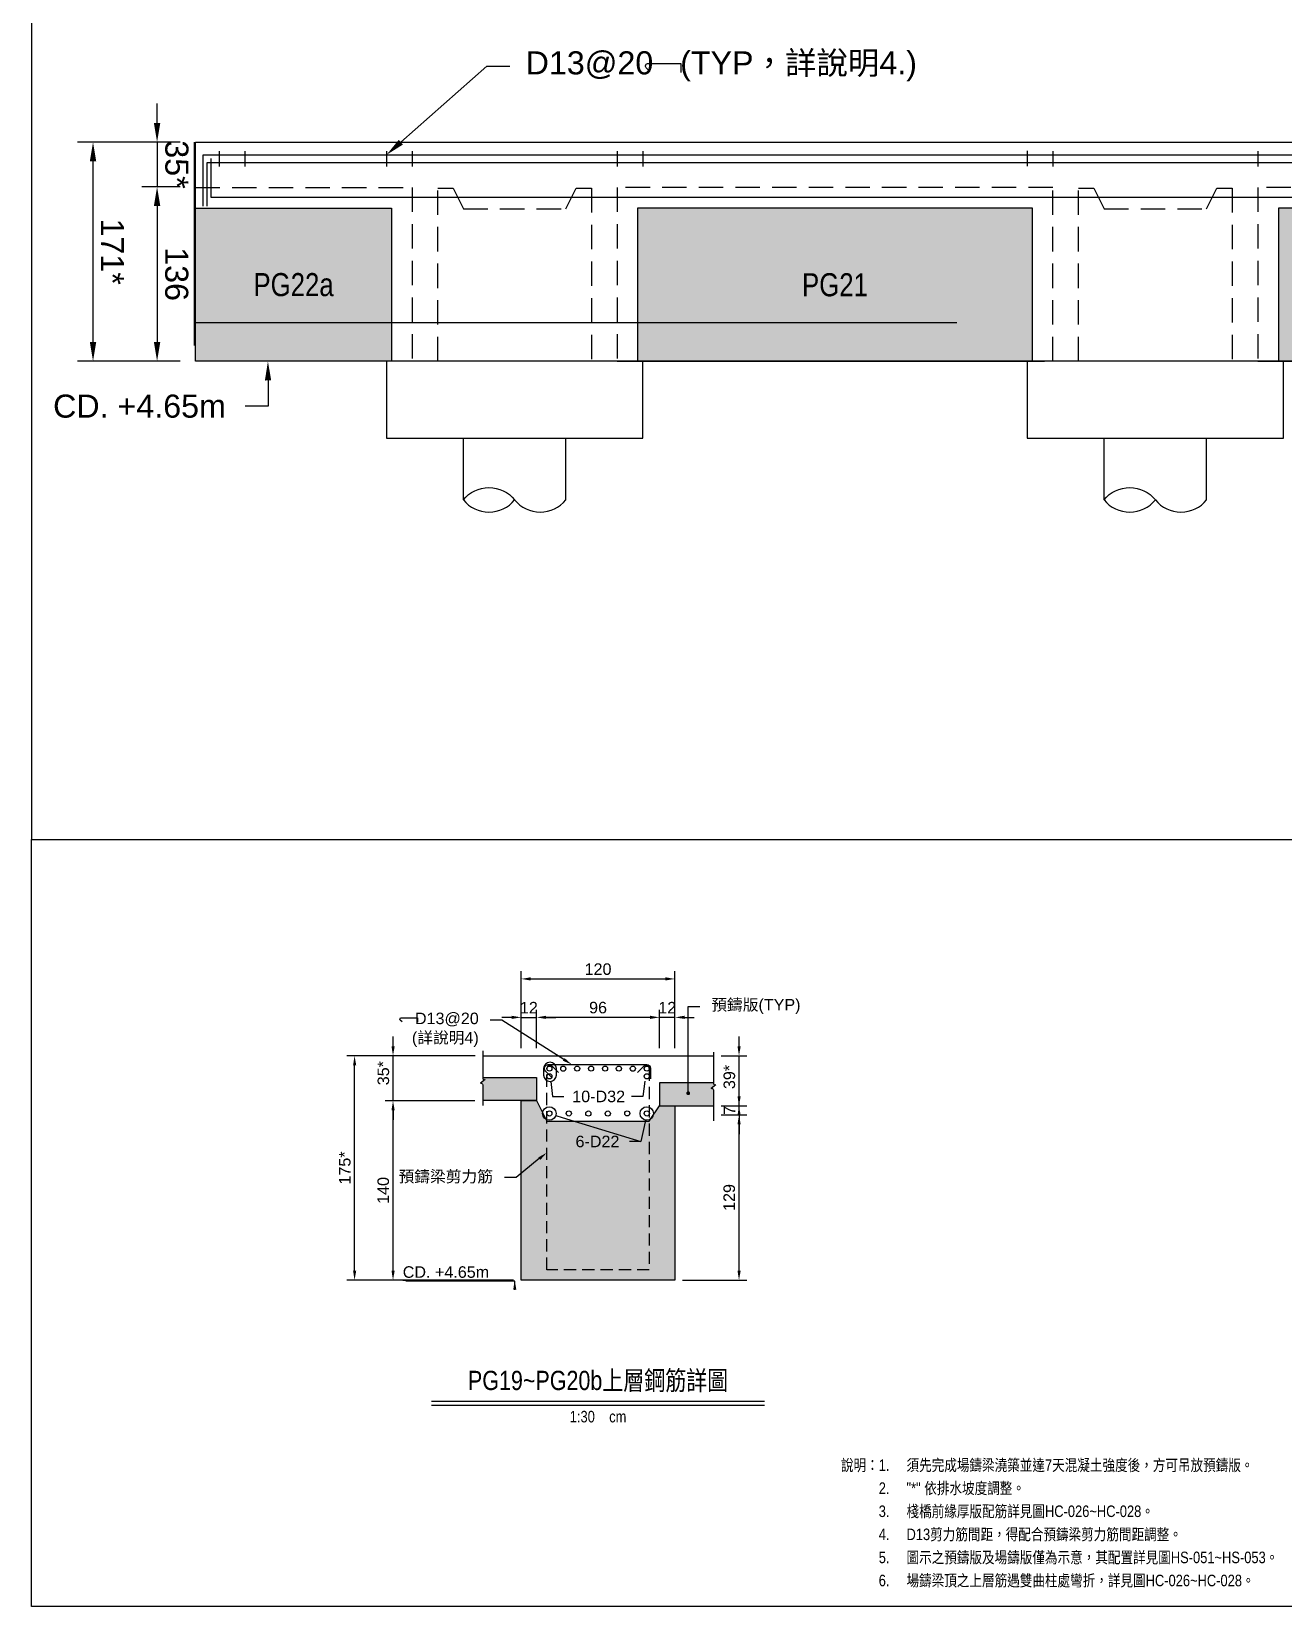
# Model space of a CAD drawing. Header units: millimetres. Extents: x 4668 to 40173, y -3560 to 14620.
# Drawn here: x 4694 to 5671, y 194 to 1422 of the extents above; entities that cross this region are included whole.
import ezdxf
from ezdxf import colors
from ezdxf.entities.mleader import LeaderData, LeaderLine
from ezdxf.enums import TextEntityAlignment as Align
from ezdxf.math import Vec2, Vec3

# ---------------------------------------------------------------- set-up
doc = ezdxf.new("R2010")
doc.units = ezdxf.units.MM
for name, pattern in [('CENTER', [50.8, 31.75, -6.35, 6.35, -6.35]), ('HIDDEN', [9.525, 6.35, -3.175]), ('HIDDEN2', [4.7625, 3.175, -1.5875])]:
    doc.linetypes.add(name, pattern=pattern)
doc.layers.get('0').transparency = 0.5
doc.layers.add('HB_0', color=7, linetype='Continuous', transparency=0.5)
doc.layers.add('HB_HATCH', color=253, linetype='Continuous', transparency=0.5)
for name, color, linetype in [('HB_DIM', 1, 'Continuous'), ('HB_TXT_CTEXT', 2, 'Continuous'), ('鋼筋', 3, 'Continuous')]:
    doc.layers.add(name, color=color, linetype=linetype)
doc.styles.get("Standard").update_dxf_attribs({"font": 'arial.ttf'})
doc.dimstyles.new('30', dxfattribs={"dimscale": 3, "dimtxt": 3, "dimasz": 2.5, "dimexe": 2, "dimexo": 2, "dimgap": 1, "dimtad": 1, "dimdsep": 46, "dimtxsty": 'Standard', "dimcen": 0, "dimclrd": 1, "dimclre": 1, "dimclrt": 2, "dimadec": 0, "dimazin": 0, "dimtfac": 1, "dimtix": 1, "dimtmove": 2, "dimatfit": 3, "dimfxl": 1, "dimtolj": 1, "dimtzin": 0, "dimarcsym": 0})
doc.dimstyles.new('60', dxfattribs={"dimscale": 6, "dimtxt": 3, "dimasz": 2.5, "dimexe": 2, "dimexo": 2, "dimgap": 1, "dimtad": 1, "dimdec": 0, "dimdsep": 46, "dimtxsty": 'Standard', "dimcen": 0, "dimclrd": 1, "dimclre": 1, "dimclrt": 2, "dimadec": 0, "dimazin": 0, "dimtfac": 1, "dimtdec": 0, "dimtix": 1, "dimtmove": 2, "dimatfit": 3, "dimfxl": 1, "dimtolj": 1, "dimtzin": 0, "dimarcsym": 0})

# ---------------------------------------------------------------- blocks, each defined once
blk = doc.blocks.new('預鑄樁帽2x2')
at = {"layer": 'HB_0'}
blk.add_lwpolyline([(-100, 0), (100, 0), (100, 60), (-100, 60)], close=True, dxfattribs=at)
blk = doc.blocks.new('預鑄樁帽&樁800直')
at = {"layer": 'HB_0', "linetype": 'Continuous'}
for p, q in [((-40, -108.1), (-40, -60)), ((40, -108.1), (40, -60))]:
    blk.add_line(p, q, dxfattribs=at)
for points in [[(-40, -108.1, -0.48), (0, -108.1, 0.48), (40, -108.1, 0.48)], [(-40, -108.1, 0.48), (0, -108.1, 0.48)]]:
    blk.add_lwpolyline(points, format="xyb", dxfattribs=at)
at = {"layer": 'HB_0'}
blk.add_blockref('預鑄樁帽2x2', (0, -60), dxfattribs=at)
blk = doc.blocks.new('*D33')
at = {"layer": 'Defpoints', "color": 0}
for p in [(4742.4, 1336.2), (4822.4, 1336.2), (4822.4, 1165.2)]:
    blk.add_point(p, dxfattribs=at)
at = {"layer": 'HB_DIM', "color": 1, "lineweight": -2}
for p, q in [((4810.4, 1336.2), (4730.4, 1336.2)), ((4742.4, 1180.2), (4742.4, 1321.2)), ((4810.4, 1165.2), (4730.4, 1165.2))]:
    blk.add_line(p, q, dxfattribs=at)
at = {"layer": 'HB_DIM', "color": 1}
for points in [[(4744.9, 1321.2), (4739.9, 1321.2), (4742.4, 1336.2)], [(4739.9, 1180.2), (4744.9, 1180.2), (4742.4, 1165.2)]]:
    blk.add_solid(points, dxfattribs=at)
at = {"layer": 'HB_DIM', "color": 2, "insert": (4757.5, 1250.7), "char_height": 18, "attachment_point": 5, "rotation": 270}
blk.add_mtext('\\A1;171*', dxfattribs=at)
blk = doc.blocks.new('*D34')
at = {"layer": 'Defpoints', "color": 0}
for p in [(4822.4, 1336.2), (4792.4, 1301.2), (4822.4, 1301.2)]:
    blk.add_point(p, dxfattribs=at)
at = {"layer": 'HB_DIM', "color": 1, "lineweight": -2}
for p, q in [((4792.4, 1351.2), (4792.4, 1366.2)), ((4810.4, 1336.2), (4780.4, 1336.2)), ((4792.4, 1336.2), (4792.4, 1301.2)), ((4810.4, 1301.2), (4780.4, 1301.2)), ((4792.4, 1286.2), (4792.4, 1271.2))]:
    blk.add_line(p, q, dxfattribs=at)
at = {"layer": 'HB_DIM', "color": 1}
for points in [[(4789.9, 1351.2), (4794.9, 1351.2), (4792.4, 1336.2)], [(4794.9, 1286.2), (4789.9, 1286.2), (4792.4, 1301.2)]]:
    blk.add_solid(points, dxfattribs=at)
at = {"layer": 'HB_DIM', "color": 2, "insert": (4807.7, 1318.7), "char_height": 18, "attachment_point": 5, "rotation": 270}
blk.add_mtext('\\A1;35*', dxfattribs=at)
blk = doc.blocks.new('*D35')
at = {"layer": 'Defpoints', "color": 0}
for p in [(4822.4, 1301.2), (4792.4, 1165.2), (4822.4, 1165.2)]:
    blk.add_point(p, dxfattribs=at)
at = {"layer": 'HB_DIM', "color": 1, "lineweight": -2}
for p, q in [((4810.4, 1301.2), (4780.4, 1301.2)), ((4792.4, 1286.2), (4792.4, 1180.2)), ((4810.4, 1165.2), (4780.4, 1165.2))]:
    blk.add_line(p, q, dxfattribs=at)
at = {"layer": 'HB_DIM', "color": 1}
for points in [[(4794.9, 1286.2), (4789.9, 1286.2), (4792.4, 1301.2)], [(4789.9, 1180.2), (4794.9, 1180.2), (4792.4, 1165.2)]]:
    blk.add_solid(points, dxfattribs=at)
at = {"layer": 'HB_DIM', "color": 2, "insert": (4807.6, 1233.2), "char_height": 18, "attachment_point": 5, "rotation": 270}
blk.add_mtext('\\A1;136', dxfattribs=at)
blk = doc.blocks.new('PG22a側')
h = blk.add_hatch(color=253)
h.dxf.hatch_style = 1
h.paths.add_polyline_path([(153, 119.5), (0, 119.5), (0, 0), (153, 0)])
at = {"layer": 'HB_0', "color": 7, "ltscale": 3}
blk.add_line((153, 119.5), (153, 0), dxfattribs=at)
at = {"layer": 'HB_0', "color": 1, "linetype": 'HIDDEN', "ltscale": 3}
blk.add_lwpolyline([(0, 0), (0, 135.5), (169, 135.5), (169, 0)], close=True, dxfattribs=at)
at = {"layer": 'HB_TXT_CTEXT', "linetype": 'Continuous', "width": 0.8}
blk.add_text('PG22a', height=18, dxfattribs=at).set_placement((76.5, 59.8), align=Align.MIDDLE)
blk = doc.blocks.new('PB10')
at = {"layer": 'HB_0', "color": 1, "linetype": 'HIDDEN', "ltscale": 3}
blk.add_lwpolyline([(0, 135), (12, 135), (20, 119), (100, 119), (108, 135), (120, 135), (120, 0), (0, 0)], close=True, dxfattribs=at)
blk = doc.blocks.new('PG21側')
h = blk.add_hatch(color=253)
h.dxf.hatch_style = 1
h.paths.add_polyline_path([(334, 119.5), (26, 119.5), (26, 0), (334, 0)])
at = {"layer": 'HB_0', "color": 1, "linetype": 'HIDDEN', "ltscale": 3}
blk.add_lwpolyline([(350, 0), (350, 135.5), (10, 135.5), (10, 0)], close=True, dxfattribs=at)
at = {"layer": 'HB_0', "color": 7, "ltscale": 3}
blk.add_lwpolyline([(26, 0), (334, 0), (334, 119.5), (26, 119.5)], close=True, dxfattribs=at)
at = {"layer": 'HB_TXT_CTEXT', "linetype": 'Continuous', "width": 0.8}
blk.add_text('PG21', height=18, dxfattribs=at).set_placement((180, 59.7), align=Align.MIDDLE)
blk = doc.blocks.new('*D57')
at = {"layer": 'Defpoints', "color": 0}
for p in [(5088.5, 653.3), (5088.5, 623.3), (5184.5, 623.3)]:
    blk.add_point(p, dxfattribs=at)
at = {"layer": 'HB_DIM', "color": 1, "linetype": 'Continuous', "lineweight": -2}
for p, q in [((5088.5, 629.3), (5088.5, 659.3)), ((5177, 653.3), (5096, 653.3)), ((5184.5, 629.3), (5184.5, 659.3))]:
    blk.add_line(p, q, dxfattribs=at)
at = {"layer": 'HB_DIM', "color": 1}
for points in [[(5096, 654.6), (5096, 652.1), (5088.5, 653.3)], [(5177, 652.1), (5177, 654.6), (5184.5, 653.3)]]:
    blk.add_solid(points, dxfattribs=at)
at = {"layer": 'HB_DIM', "color": 2, "insert": (5136.5, 660.9), "char_height": 9, "attachment_point": 5}
blk.add_mtext('\\A1;96', dxfattribs=at)
blk = doc.blocks.new('*D58')
at = {"layer": 'Defpoints', "color": 0}
for p in [(5196.5, 683.3), (5076.5, 623.3), (5196.5, 623.3)]:
    blk.add_point(p, dxfattribs=at)
at = {"layer": 'HB_DIM', "color": 1, "linetype": 'Continuous', "lineweight": -2}
for p, q in [((5076.5, 629.3), (5076.5, 689.3)), ((5196.5, 629.3), (5196.5, 689.3)), ((5084, 683.3), (5189, 683.3))]:
    blk.add_line(p, q, dxfattribs=at)
at = {"layer": 'HB_DIM', "color": 1}
for points in [[(5084, 684.6), (5084, 682.1), (5076.5, 683.3)], [(5189, 682.1), (5189, 684.6), (5196.5, 683.3)]]:
    blk.add_solid(points, dxfattribs=at)
at = {"layer": 'HB_DIM', "color": 2, "insert": (5136.5, 690.9), "char_height": 9, "attachment_point": 5}
blk.add_mtext('\\A1;120', dxfattribs=at)
blk = doc.blocks.new('*D59')
at = {"layer": 'Defpoints', "color": 0}
for p in [(5088.5, 653.3), (5076.5, 623.3), (5088.5, 623.3)]:
    blk.add_point(p, dxfattribs=at)
at = {"layer": 'HB_DIM', "color": 1, "linetype": 'Continuous', "lineweight": -2}
for p, q in [((5069, 653.3), (5061.5, 653.3)), ((5076.5, 629.3), (5076.5, 659.3)), ((5076.5, 653.3), (5088.5, 653.3)), ((5088.5, 629.3), (5088.5, 659.3)), ((5096, 653.3), (5103.5, 653.3))]:
    blk.add_line(p, q, dxfattribs=at)
at = {"layer": 'HB_DIM', "color": 1}
for points in [[(5069, 652.1), (5069, 654.6), (5076.5, 653.3)], [(5096, 654.6), (5096, 652.1), (5088.5, 653.3)]]:
    blk.add_solid(points, dxfattribs=at)
at = {"layer": 'HB_DIM', "color": 2, "insert": (5082.5, 660.9), "char_height": 9, "attachment_point": 5}
blk.add_mtext('\\A1;12', dxfattribs=at)
blk = doc.blocks.new('*D60')
at = {"layer": 'Defpoints', "color": 0}
for p in [(5184.5, 653.3), (5184.5, 623.3), (5196.5, 623.3)]:
    blk.add_point(p, dxfattribs=at)
at = {"layer": 'HB_DIM', "color": 1, "linetype": 'Continuous', "lineweight": -2}
for p, q in [((5177, 653.3), (5169.5, 653.3)), ((5184.5, 629.3), (5184.5, 659.3)), ((5196.5, 653.3), (5184.5, 653.3)), ((5196.5, 629.3), (5196.5, 659.3)), ((5204, 653.3), (5211.5, 653.3))]:
    blk.add_line(p, q, dxfattribs=at)
at = {"layer": 'HB_DIM', "color": 1}
for points in [[(5177, 652.1), (5177, 654.6), (5184.5, 653.3)], [(5204, 654.6), (5204, 652.1), (5196.5, 653.3)]]:
    blk.add_solid(points, dxfattribs=at)
at = {"layer": 'HB_DIM', "color": 2, "insert": (5190.5, 660.9), "char_height": 9, "attachment_point": 5}
blk.add_mtext('\\A1;12', dxfattribs=at)
blk = doc.blocks.new('*D61')
at = {"layer": 'Defpoints', "color": 0}
for p in [(4976.5, 588.3), (5046.4, 588.3), (5076.5, 448.3)]:
    blk.add_point(p, dxfattribs=at)
at = {"layer": 'HB_DIM', "color": 1, "linetype": 'Continuous', "lineweight": -2}
for p, q in [((5040.4, 588.3), (4970.5, 588.3)), ((4976.5, 455.8), (4976.5, 580.8)), ((5070.5, 448.3), (4970.5, 448.3))]:
    blk.add_line(p, q, dxfattribs=at)
at = {"layer": 'HB_DIM', "color": 1}
for points in [[(4977.8, 580.8), (4975.3, 580.8), (4976.5, 588.3)], [(4975.3, 455.8), (4977.8, 455.8), (4976.5, 448.3)]]:
    blk.add_solid(points, dxfattribs=at)
at = {"layer": 'HB_DIM', "color": 2, "insert": (4968.9, 518.3), "char_height": 9, "attachment_point": 5, "rotation": 90}
blk.add_mtext('\\A1;140', dxfattribs=at)
blk = doc.blocks.new('*D62')
at = {"layer": 'Defpoints', "color": 0}
for p in [(4946.5, 623.3), (5046.5, 623.3), (5076.5, 448.3)]:
    blk.add_point(p, dxfattribs=at)
at = {"layer": 'HB_DIM', "color": 1, "linetype": 'Continuous', "lineweight": -2}
for p, q in [((5040.5, 623.3), (4940.5, 623.3)), ((4946.5, 455.8), (4946.5, 615.8)), ((5070.5, 448.3), (4940.5, 448.3))]:
    blk.add_line(p, q, dxfattribs=at)
at = {"layer": 'HB_DIM', "color": 1}
for points in [[(4947.8, 615.8), (4945.3, 615.8), (4946.5, 623.3)], [(4945.3, 455.8), (4947.8, 455.8), (4946.5, 448.3)]]:
    blk.add_solid(points, dxfattribs=at)
at = {"layer": 'HB_DIM', "color": 2, "insert": (4938.9, 535.8), "char_height": 9, "attachment_point": 5, "rotation": 90}
blk.add_mtext('\\A1;175*', dxfattribs=at)
blk = doc.blocks.new('*D63')
at = {"layer": 'Defpoints', "color": 0}
for p in [(4976.5, 623.3), (5046.5, 623.3), (5046.4, 588.3)]:
    blk.add_point(p, dxfattribs=at)
at = {"layer": 'HB_DIM', "color": 1, "linetype": 'Continuous', "lineweight": -2}
for p, q in [((4976.5, 630.8), (4976.5, 638.3)), ((5040.5, 623.3), (4970.5, 623.3)), ((4976.5, 588.3), (4976.5, 623.3)), ((5040.4, 588.3), (4970.5, 588.3)), ((4976.5, 580.8), (4976.5, 573.3))]:
    blk.add_line(p, q, dxfattribs=at)
at = {"layer": 'HB_DIM', "color": 1}
for points in [[(4975.3, 630.8), (4977.8, 630.8), (4976.5, 623.3)], [(4977.8, 580.8), (4975.3, 580.8), (4976.5, 588.3)]]:
    blk.add_solid(points, dxfattribs=at)
at = {"layer": 'HB_DIM', "color": 2, "insert": (4969, 609.8), "char_height": 9, "attachment_point": 5, "rotation": 90}
blk.add_mtext('\\A1;35*', dxfattribs=at)
blk = doc.blocks.new('*D64')
at = {"layer": 'Defpoints', "color": 0}
for p in [(5226.5, 584.3), (5246.5, 584.3), (5226.5, 577.3)]:
    blk.add_point(p, dxfattribs=at)
at = {"layer": 'HB_DIM', "color": 1, "linetype": 'Continuous', "lineweight": -2}
for p, q in [((5246.5, 591.8), (5246.5, 599.3)), ((5232.5, 584.3), (5252.5, 584.3)), ((5246.5, 577.3), (5246.5, 584.3)), ((5232.5, 577.3), (5252.5, 577.3)), ((5246.5, 569.8), (5246.5, 562.3))]:
    blk.add_line(p, q, dxfattribs=at)
at = {"layer": 'HB_DIM', "color": 1}
for points in [[(5245.3, 591.8), (5247.8, 591.8), (5246.5, 584.3)], [(5247.8, 569.8), (5245.3, 569.8), (5246.5, 577.3)]]:
    blk.add_solid(points, dxfattribs=at)
at = {"layer": 'HB_DIM', "color": 2, "insert": (5239, 580.8), "char_height": 9, "attachment_point": 5, "rotation": 90}
blk.add_mtext('\\A1;7', dxfattribs=at)
blk = doc.blocks.new('*D65')
at = {"layer": 'Defpoints', "color": 0}
for p in [(5226.5, 623.3), (5246.5, 623.3), (5226.5, 584.3)]:
    blk.add_point(p, dxfattribs=at)
at = {"layer": 'HB_DIM', "color": 1, "linetype": 'Continuous', "lineweight": -2}
for p, q in [((5246.5, 630.8), (5246.5, 638.3)), ((5232.5, 623.3), (5252.5, 623.3)), ((5246.5, 584.3), (5246.5, 623.3)), ((5232.5, 584.3), (5252.5, 584.3)), ((5246.5, 576.8), (5246.5, 569.3))]:
    blk.add_line(p, q, dxfattribs=at)
at = {"layer": 'HB_DIM', "color": 1}
for points in [[(5245.3, 630.8), (5247.8, 630.8), (5246.5, 623.3)], [(5247.8, 576.8), (5245.3, 576.8), (5246.5, 584.3)]]:
    blk.add_solid(points, dxfattribs=at)
at = {"layer": 'HB_DIM', "color": 2, "insert": (5239, 606.8), "char_height": 9, "attachment_point": 5, "rotation": 90}
blk.add_mtext('\\A1;39*', dxfattribs=at)
blk = doc.blocks.new('*D66')
at = {"layer": 'Defpoints', "color": 0}
for p in [(5226.5, 577.3), (5246.5, 577.3), (5196.5, 448.3)]:
    blk.add_point(p, dxfattribs=at)
at = {"layer": 'HB_DIM', "color": 1, "linetype": 'Continuous', "lineweight": -2}
for p, q in [((5232.5, 577.3), (5252.5, 577.3)), ((5246.5, 455.8), (5246.5, 569.8)), ((5202.5, 448.3), (5252.5, 448.3))]:
    blk.add_line(p, q, dxfattribs=at)
at = {"layer": 'HB_DIM', "color": 1}
for points in [[(5247.8, 569.8), (5245.3, 569.8), (5246.5, 577.3)], [(5245.3, 455.8), (5247.8, 455.8), (5246.5, 448.3)]]:
    blk.add_solid(points, dxfattribs=at)
at = {"layer": 'HB_DIM', "color": 2, "insert": (5238.9, 512.8), "char_height": 9, "attachment_point": 5, "rotation": 90}
blk.add_mtext('\\A1;129', dxfattribs=at)
blk = doc.blocks.new('*U10')
at = {"layer": 'HB_0', "color": 3, "linetype": 'Continuous'}
blk.add_circle((0, 0), 2, dxfattribs=at)
blk = doc.blocks.new('*U9')
at = {"layer": 'HB_0', "color": 0, "linetype": 'ByBlock', "lineweight": -2}
for p in [(0, 0), (6.9, -13.5), (13.8, -27.1), (20.7, -40.6), (27.7, -54.1), (34.6, -67.7)]:
    blk.add_blockref('*U10', p, dxfattribs=at)
blk = doc.blocks.new('_Dot')
at = {"color": 0, "linetype": 'ByBlock', "lineweight": -2}
blk.add_line((-0.5, 0), (-1, 0), dxfattribs=at)
at = {"color": 0, "linetype": 'ByBlock', "const_width": 0.5}
blk.add_lwpolyline([(-0.25, 0, 1), (0.25, 0, 1)], format="xyb", close=True, dxfattribs=at)
blk = doc.blocks.new('_DotBlank')
at = {"color": 0, "linetype": 'ByBlock', "lineweight": -2}
blk.add_line((-0.5, 0), (-1, 0), dxfattribs=at)
blk.add_circle((0, 0), 0.5, dxfattribs=at)
blk = doc.blocks.new('預鑄單元說明')
at = {"layer": 'HB_TXT_CTEXT', "width": 0.8}
for s, p in [('說明：1.', (-422.8, 110.3)), ('2.', (-422.8, 92.3)), ('3.', (-422.8, 74.3)), ('4.', (-422.8, 56.3)), ('5.', (-422.8, 38.3)), ('6.', (-422.8, 20.3))]:
    blk.add_text(s, height=9, dxfattribs=at).set_placement(p, align=Align.MIDDLE_RIGHT)
for s, p in [('須先完成場鑄梁澆築並達7天混凝土強度後，方可吊放預鑄版。', (-409.5, 110.3)), ('"*" 依排水坡度調整。', (-409.5, 92.3)), ('棧橋前緣厚版配筋詳見圖HC-026~HC-028。', (-409.5, 74.3)), ('D13剪力筋間距，得配合預鑄梁剪力筋間距調整。', (-409.5, 56.3)), ('圖示之預鑄版及場鑄版僅為示意，其配置詳見圖HS-051~HS-053。', (-409.5, 38.3)), ('場鑄梁頂之上層筋遇雙曲柱處彎折，詳見圖HC-026~HC-028。', (-409.5, 20.3))]:
    blk.add_text(s, height=9, dxfattribs=at).set_placement(p, align=Align.MIDDLE_LEFT)
blk = doc.blocks.new('*U17')
at = {"layer": 'HB_0', "color": 3, "linetype": 'Continuous'}
blk.add_circle((0, 0), 2, dxfattribs=at)
blk = doc.blocks.new('*U16')
at = {"layer": 'HB_0', "color": 0, "linetype": 'ByBlock', "lineweight": -2}
for p in [(0, 0), (4.9, -9.7), (9.9, -19.3), (14.8, -29), (19.8, -38.7), (24.7, -48.3), (29.6, -58), (34.6, -67.7)]:
    blk.add_blockref('*U17', p, dxfattribs=at)

msp = doc.modelspace()

# ---------------------------------------------------------------- hatches: boundary and pattern name
at = {"layer": 'HB_0'}
msp.add_hatch(color=253, dxfattribs=at).paths.add_polyline_path([(5088.515, 606.337), (5046.515, 606.337), (5046.515, 606.037, 0.52947275), (5048.369, 604.777), (5044.662, 601.896, -0.52947275), (5046.515, 600.651), (5046.515, 588.337), (5088.515, 588.337)])
at = {"layer": 'HB_HATCH'}
msp.add_hatch(color=256, dxfattribs=at).paths.add_polyline_path([(5226.515, 584.337), (5226.515, 596.651, 0.52947275), (5224.662, 597.896), (5228.369, 600.777, -0.52947275), (5226.515, 602.037), (5226.515, 602.337), (5184.515, 602.337), (5184.515, 584.337)])
h = msp.add_hatch(color=256, dxfattribs=at)
h.paths.add_polyline_path([(5176.515, 572.337), (5096.515, 572.337), (5096.515, 448.337), (5176.515, 448.337)], flags=17)
h.paths.add_polyline_path([(5096.515, 572.337), (5088.515, 588.337), (5076.515, 588.337), (5076.515, 448.337), (5196.515, 448.337), (5196.56, 584.338), (5184.56, 584.338), (5176.515, 572.337), (5176.515, 448.337), (5096.515, 448.337)])
h.paths.add_polyline_path([(5115.823, 551.518), (5154.609, 551.518)], flags=16)

# ---------------------------------------------------------------- linework, layer by layer
at = {"layer": 'Defpoints', "color": 1, "linetype": 'Continuous'}
for points in [[(4694.39, 1851.197), (4694.39, 792.197), (9428.39, 792.197), (9428.39, 1851.197)], [(4694.39, 792.197), (7061.39, 792.197), (7061.39, 460.697), (6462.89, 460.697), (6462.89, 193.697), (4694.39, 193.697), (4694.39, 792.197)]]:
    msp.add_lwpolyline(points, dxfattribs=at)
at = {"layer": 'HB_0', "color": 1, "linetype": 'CENTER', "ltscale": 5}
msp.add_line((4821.39, 1336.197), (4821.39, 1165.197), dxfattribs=at)
at = {"layer": 'HB_0', "color": 7, "ltscale": 3}
for p, q in [((4822.39, 1195.197), (4822.39, 1284.697)), ((4822.39, 1284.697), (4975.39, 1284.697)), ((4975.39, 1165.197), (4822.39, 1165.197))]:
    msp.add_line(p, q, dxfattribs=at)
at = {"layer": 'HB_0', "linetype": 'Continuous'}
msp.add_line((5046.515, 623.337), (5226.515, 623.337), dxfattribs=at)
at = {"layer": 'HB_0'}
for points in [[(6671.39, 1165.197), (6671.39, 1165.197), (5971.39, 1165.197), (5971.39, 1165.197), (5971.39, 1165.197), (4822.39, 1165.197), (4822.39, 1336.197), (6118.89, 1336.197), (9320.39, 1336.197), (9320.39, 1165.197), (6916.39, 1165.197), (6916.39, 1165.197), (6671.39, 1165.197), (6916.39, 1165.197)], [(5416.39, 1195.197), (4822.39, 1195.197), (4822.39, 1314.197)]]:
    msp.add_lwpolyline(points, dxfattribs=at)
at = {"layer": 'HB_0', "ltscale": 0.5}
for points in [[(5046.515, 606.337), (5088.515, 606.337), (5088.515, 588.337), (5046.515, 588.337)], [(5226.515, 602.337), (5184.515, 602.337), (5184.515, 584.337), (5226.515, 584.337)], [(5076.515, 448.337), (5076.515, 588.337), (5088.515, 588.337), (5096.515, 572.336), (5176.515, 572.336), (5184.515, 584.337), (5196.515, 584.337), (5196.515, 448.337), (5076.515, 448.337)]]:
    msp.add_lwpolyline(points, dxfattribs=at)
at = {"layer": 'HB_0', "color": 3, "linetype": 'Continuous'}
for centre in [(5098.515, 607.337), (5174.515, 607.337)]:
    msp.add_circle(centre, 2, dxfattribs=at)
at = {"layer": 'HB_DIM', "linetype": 'Continuous'}
for points in [[(5046.515, 627.086), (5046.515, 606.037, 0.52947275), (5048.369, 604.777), (5044.662, 601.896, -0.53281519), (5046.515, 600.637), (5046.515, 584.588)], [(5226.515, 626.086), (5226.515, 602.037, 0.52947275), (5228.369, 600.777), (5224.662, 597.896, -0.53281519), (5226.515, 596.637), (5226.515, 572.588)]]:
    msp.add_lwpolyline(points, format="xyb", dxfattribs=at)
msp.add_lwpolyline([(5104.015, 613.337, 1), (5094.015, 613.337), (5094.015, 608.337, 1), (5104.015, 608.337)], format="xyb", close=True, dxfattribs=at)
at = {"layer": 'HB_DIM', "color": 1, "linetype": 'ByBlock', "lineweight": -2}
for points in [[(5099.564, 603.367), (5100.857, 591.639), (5109.857, 591.639)], [(5173.105, 603.572), (5171.486, 591.639), (5162.486, 591.639)]]:
    msp.add_lwpolyline(points, dxfattribs=at)
at = {"layer": 'HB_TXT_CTEXT', "color": 3, "linetype": 'Continuous'}
msp.add_line((5006.515, 353.834), (5266.515, 353.834), dxfattribs=at)
at = {"layer": 'HB_TXT_CTEXT', "color": 1, "linetype": 'Continuous'}
msp.add_line((5006.515, 350.834), (5266.515, 350.834), dxfattribs=at)
at = {"layer": 'HB_TXT_CTEXT', "linetype": 'Continuous'}
for points in [[(5176.803, 1391.028), (5174.139, 1394.017, -0.64760203), (5175.751, 1397.614), (5201.219, 1397.614), (5201.219, 1390.601)], [(4983.525, 649.753), (4982.193, 651.247, -0.64760203), (4982.999, 653.046), (4995.733, 653.046), (4995.733, 649.539)]]:
    msp.add_lwpolyline(points, format="xyb", dxfattribs=at)
at = {"layer": '鋼筋'}
for p, q in [((4840.89, 1329.197), (4840.89, 1317.197)), ((4860.89, 1329.097), (4860.89, 1317.097)), ((4971.39, 1329.197), (4971.39, 1317.197)), ((4991.39, 1329.097), (4991.39, 1317.097)), ((5151.39, 1329.197), (5151.39, 1317.197)), ((5171.39, 1329.097), (5171.39, 1317.097)), ((5471.39, 1329.297), (5471.39, 1317.297)), ((5491.39, 1329.197), (5491.39, 1317.197)), ((5651.39, 1329.197), (5651.39, 1317.197))]:
    msp.add_line(p, q, dxfattribs=at)
for points in [[(4828.39, 1286.167), (4828.39, 1326.197), (9314.39, 1326.197), (9314.39, 1286.167)], [(4831.39, 1286.167), (4831.39, 1320.197), (9311.39, 1320.197), (9311.39, 1286.167)], [(4834.39, 1323.257), (4834.39, 1293.197), (9308.39, 1293.197), (9308.39, 1323.197)]]:
    msp.add_lwpolyline(points, dxfattribs=at)
at = {"layer": '鋼筋', "linetype": 'Continuous'}
msp.add_lwpolyline([(5100.517, 606.41), (5095.567, 611.359, -0.66817864), (5097.689, 616.481), (5174.45, 616.481, -0.41421356), (5177.45, 613.481), (5177.45, 605.349)], format="xyb", dxfattribs=at)
at = {"layer": '鋼筋', "linetype": 'HIDDEN2', "ltscale": 3}
msp.add_lwpolyline([(5167.298, 610.187), (5172.248, 615.137, -0.66817864), (5176.515, 613.369), (5176.515, 456.337), (5096.515, 456.337), (5096.515, 613.369, -0.66817864), (5100.783, 615.137), (5105.733, 610.187)], format="xyb", dxfattribs=at)

# ---------------------------------------------------------------- block references
at = {"layer": 'HB_0', "color": 4}
for name, p in [('PG22a側', (4822.39, 1165.197)), ('PB10', (5011.39, 1165.197)), ('PG21側', (5141.39, 1165.197)), ('PB10', (5511.39, 1165.197)), ('PG21側', (5641.39, 1165.197))]:
    msp.add_blockref(name, p, dxfattribs=at)
at = {"layer": 'HB_0'}
for name, p in [('預鑄樁帽&樁800直', (5071.39, 1165.197)), ('預鑄樁帽&樁800直', (5571.39, 1165.197)), ('預鑄單元說明', (5786.712, 193.697))]:
    msp.add_blockref(name, p, dxfattribs=at)
at = {"layer": 'HB_0', "color": 7, "rotation": 62.94022679199499}
for name, p in [('*U16', (5098.515, 613.337)), ('*U9', (5098.515, 578.337))]:
    msp.add_blockref(name, p, dxfattribs=at)

# ---------------------------------------------------------------- texts
at = {"layer": 'HB_DIM', "color": 2, "linetype": 'Continuous', "insert": (5116.358, 596.139), "char_height": 9, "attachment_point": 1, "rotation": 0}
msp.add_mtext('10-D32', dxfattribs=at)
at = {"layer": 'HB_TXT_CTEXT', "color": 3, "linetype": 'Continuous', "width": 0.8}
msp.add_text('PG19~PG20b上層鋼筋詳圖', height=15, rotation=360, dxfattribs=at).set_placement((5136.515, 370.334), align=Align.MIDDLE)
at = {"layer": 'HB_TXT_CTEXT', "linetype": 'Continuous', "width": 0.8}
msp.add_text('1:30    cm', height=9, rotation=360, dxfattribs=at).set_placement((5136.515, 341.834), align=Align.MIDDLE)

# ---------------------------------------------------------------- dimensions: what is measured, and where the dimension line sits
at = {"layer": 'HB_DIM'}
for base, p1, p2, picture, middle in [((4792.39, 1301.197), (4822.39, 1336.197), (4822.39, 1301.197), '*D34', (4807.687, 1318.697)), ((4742.39, 1336.197), (4822.39, 1165.197), (4822.39, 1336.197), '*D33', (4757.534, 1250.697))]:
    dim = msp.add_linear_dim(base=base, p1=p1, p2=p2, angle=90, text='<>*', dimstyle='60', dxfattribs=at)
    dim.commit()
    dim.dimension.update_dxf_attribs({"geometry": picture, "text_midpoint": middle})
dim = msp.add_linear_dim(base=(4792.39, 1165.197), p1=(4822.39, 1301.197), p2=(4822.39, 1165.197), angle=90, dimstyle='60', dxfattribs=at)
dim.commit()
dim.dimension.update_dxf_attribs({"geometry": '*D35', "text_midpoint": (4807.579, 1233.197)})
at = {"layer": 'HB_DIM', "linetype": 'Continuous'}
for base, p2, picture, middle in [((5196.515, 683.337), (5196.515, 623.337), '*D58', (5136.515, 690.931)), ((5088.515, 653.337), (5088.515, 623.337), '*D59', (5082.515, 660.855))]:
    dim = msp.add_linear_dim(base=base, p1=(5076.515, 623.337), p2=p2, dimstyle='30', dxfattribs=at)
    dim.commit()
    dim.dimension.update_dxf_attribs({"geometry": picture, "text_midpoint": middle})
for base, p1, p2, angle, picture, middle in [((5088.515, 653.337), (5184.515, 623.337), (5088.515, 623.337), 180, '*D57', (5136.515, 660.931)), ((5184.515, 653.337), (5196.515, 623.337), (5184.515, 623.337), 180, '*D60', (5190.515, 660.855)), ((5246.515, 584.337), (5226.515, 577.337), (5226.515, 584.337), 90, '*D64', (5239.015, 580.837)), ((4976.515, 588.339), (5076.515, 448.337), (5046.375, 588.339), 90, '*D61', (4968.921, 518.338)), ((5246.515, 577.337), (5196.515, 448.337), (5226.515, 577.337), 90, '*D66', (5238.921, 512.837))]:
    dim = msp.add_linear_dim(base=base, p1=p1, p2=p2, angle=angle, dimstyle='30', dxfattribs=at)
    dim.commit()
    dim.dimension.update_dxf_attribs({"geometry": picture, "text_midpoint": middle})
for base, p1, p2, picture, middle in [((4976.515, 623.337), (5046.375, 588.339), (5046.515, 623.337), '*D63', (4969.015, 609.837)), ((5246.515, 623.337), (5226.515, 584.337), (5226.515, 623.337), '*D65', (5239.015, 606.837))]:
    dim = msp.add_linear_dim(base=base, p1=p1, p2=p2, angle=90, text='<>*', dimstyle='30', dxfattribs=at)
    dim.commit()
    dim.dimension.update_dxf_attribs({"geometry": picture, "text_midpoint": middle, "dimtype": 160})
dim = msp.add_linear_dim(base=(4946.515, 623.337), p1=(5076.515, 448.337), p2=(5046.515, 623.337), angle=90, text='<>*', dimstyle='30', dxfattribs=at)
dim.commit()
dim.dimension.update_dxf_attribs({"geometry": '*D62', "text_midpoint": (4938.867, 535.837)})

# ---------------------------------------------------------------- leaders
at = {"layer": 'HB_DIM'}
ml = msp.add_multileader_mtext('Standard', dxfattribs=at)
ml.set_content('D13@20   (TYP，詳說明4.)', color=2)
ml.set_leader_properties(color=1)
ml.build(insert=Vec2(0, 0))
ml.multileader.update_dxf_attribs({"dogleg_length": 3, "arrow_head_size": 15, "scale": 6})
ctx = ml.context
ctx.base_point, ctx.scale, ctx.char_height, ctx.arrow_head_size, ctx.landing_gap_size, ctx.plane_origin = Vec3(5063.601, 1395.011), 6, 18, 15, 18, Vec3(4900.611, 1394.853)
ctx.text_align_type = 2
notes = []
notes.append((ctx, [(0, (1, 1, 0), (5049.698, 1395.365), (1, 0), 18, [(0, [(4971.39, 1326.197)], 0, [])])]))
ctx.mtext.insert, ctx.mtext.alignment, ctx.mtext.flow_direction = Vec3(5385.373, 1407.011), 3, 5
ml = msp.add_multileader_mtext('Standard', dxfattribs=at)
ml.set_content('CD. +4.65m', color=2)
ml.set_leader_properties(color=1)
ml.build(insert=Vec2(0, 0))
ml.multileader.update_dxf_attribs({"dogleg_length": 3, "arrow_head_size": 15, "scale": 6})
ctx = ml.context
ctx.base_point, ctx.scale, ctx.char_height, ctx.arrow_head_size, ctx.landing_gap_size, ctx.plane_origin = Vec3(4693.233, 1130.197), 6, 18, 15, 18, Vec3(4784.679, 1165.197)
notes.append((ctx, [(0, (1, 1, 0), (4879.119, 1130.044), (-1, 0), 18, [(0, [(4878.89, 1165.197)], 0, [])])]))
ctx.mtext.insert, ctx.mtext.flow_direction = Vec3(4711.233, 1139.197), 5
ml = msp.add_multileader_mtext('Standard', dxfattribs=at)
ml.set_content('預鑄版(TYP)', color=2)
ml.set_leader_properties(color=1)
ml.set_arrow_properties(name='DOT')
ml.build(insert=Vec2(0, 0))
ml.multileader.update_dxf_attribs({"dogleg_length": 3, "arrow_head_size": 3, "scale": 3})
ctx = ml.context
ctx.base_point, ctx.scale, ctx.char_height, ctx.arrow_head_size, ctx.landing_gap_size, ctx.plane_origin = Vec3(5215.847, 661.694), 3, 9, 3, 9, Vec3(5175.724, 677.524)
notes.append((ctx, [(0, (1, 1, 0), (5206.847, 661.871), (1, 0), 9, [(0, [(5206.847, 594.158)], 0, [])])]))
ctx.mtext.insert, ctx.mtext.flow_direction = Vec3(5224.847, 667.694), 5
ml = msp.add_multileader_mtext('Standard', dxfattribs=at)
ml.set_content('D13@20\\P(詳說明4)', color=2)
ml.set_leader_properties(color=1)
ml.build(insert=Vec2(0, 0))
ml.multileader.update_dxf_attribs({"dogleg_length": 3, "arrow_head_size": 7.5, "scale": 3})
ctx = ml.context
ctx.base_point, ctx.scale, ctx.char_height, ctx.arrow_head_size, ctx.landing_gap_size, ctx.plane_origin = Vec3(4982.915, 651.021), 3, 9, 7.5, 9, Vec3(5066.069, 619.981)
ctx.text_align_type = 2
notes.append((ctx, [(0, (1, 1, 0), (5061.429, 651.198), (-1, 0), 9, [(0, [(5116.069, 616.481)], 0, [])])]))
ctx.mtext.insert, ctx.mtext.alignment, ctx.mtext.flow_direction = Vec3(5043.429, 657.021), 3, 5
at = {"layer": 'HB_DIM', "linetype": 'Continuous'}
ml = msp.add_multileader_mtext('Standard', dxfattribs=at)
ml.set_content('6-D22', color=2)
ml.set_leader_properties(color=1)
ml.set_arrow_properties(name='DOTBLANK')
ml.build(insert=Vec2(0, 0))
ml.multileader.update_dxf_attribs({"dogleg_length": 3, "arrow_head_size": 10.5, "scale": 3})
ctx = ml.context
ctx.base_point, ctx.scale, ctx.char_height, ctx.arrow_head_size, ctx.landing_gap_size, ctx.plane_origin = Vec3(5109.923, 556.495), 3, 9, 10.5, 9, Vec3(5535.359, 620.649)
notes.append((ctx, [(0, (1, 1, 0), (5169.998, 556.419), (-1, 0), 9, [(0, [(5098.515, 578.337)], 0, []), (1, [(5174.515, 578.337)], 0, [])])]))
ctx.mtext.insert, ctx.mtext.flow_direction = Vec3(5118.923, 560.995), 5
at = {"layer": 'HB_DIM'}
ml = msp.add_multileader_mtext('Standard', dxfattribs=at)
ml.set_content('預鑄梁剪力筋', color=2)
ml.set_leader_properties(color=1)
ml.build(insert=Vec2(0, 0))
ml.multileader.update_dxf_attribs({"dogleg_length": 3, "arrow_head_size": 7.5, "scale": 3})
ctx = ml.context
ctx.base_point, ctx.scale, ctx.char_height, ctx.arrow_head_size, ctx.landing_gap_size, ctx.plane_origin = Vec3(4972.161, 528.331), 3, 9, 7.5, 9, Vec3(5058.437, 513.449)
ctx.text_align_type = 2
notes.append((ctx, [(0, (1, 1, 0), (5072.511, 528.51), (-1, 0), 9, [(0, [(5096.515, 547.79)], 0, [])])]))
ctx.mtext.insert, ctx.mtext.alignment, ctx.mtext.flow_direction = Vec3(5054.511, 533.674), 3, 5
ml = msp.add_multileader_mtext('Standard', dxfattribs=at)
ml.set_content('\\L{\\LCD. +4.65m}', color=2)
ml.set_leader_properties(color=1)
ml.build(insert=Vec2(0, 0))
ml.multileader.update_dxf_attribs({"text_left_attachment_type": 5, "text_right_attachment_type": 8, "dogleg_length": 3, "arrow_head_size": 7.5, "scale": 3})
ctx = ml.context
ctx.base_point, ctx.scale, ctx.char_height, ctx.arrow_head_size, ctx.landing_gap_size, ctx.plane_origin = Vec3(4976.687, 448.337), 3, 9, 7.5, 9, Vec3(5082.21, 448.337)
ctx.left_attachment, ctx.right_attachment, ctx.text_align_type = 5, 8, 2
notes.append((ctx, [(0, (1, 1, 0), (5071.515, 447.473), (-1, 0), 11, [(0, [(5071.515, 448.337)], 0, [])])]))
ctx.mtext.insert, ctx.mtext.alignment, ctx.mtext.flow_direction = Vec3(5051.515, 459.137), 3, 5
for ctx, leaders in notes:
    for number, flags, end, landing, length, lines in leaders:
        leader = LeaderData()
        leader.index, (leader.has_last_leader_line, leader.has_dogleg_vector, leader.attachment_direction) = number, flags
        leader.last_leader_point, leader.dogleg_vector, leader.dogleg_length = Vec3(end), Vec3(landing), length
        for number, points, colour, breaks in lines:
            line = LeaderLine()
            line.index, line.vertices, line.color, line.breaks = number, Vec3.list(points), colors.encode_raw_color(colour), breaks
            leader.lines.append(line)
        ctx.leaders.append(leader)

doc.saveas('drawing.dxf')
